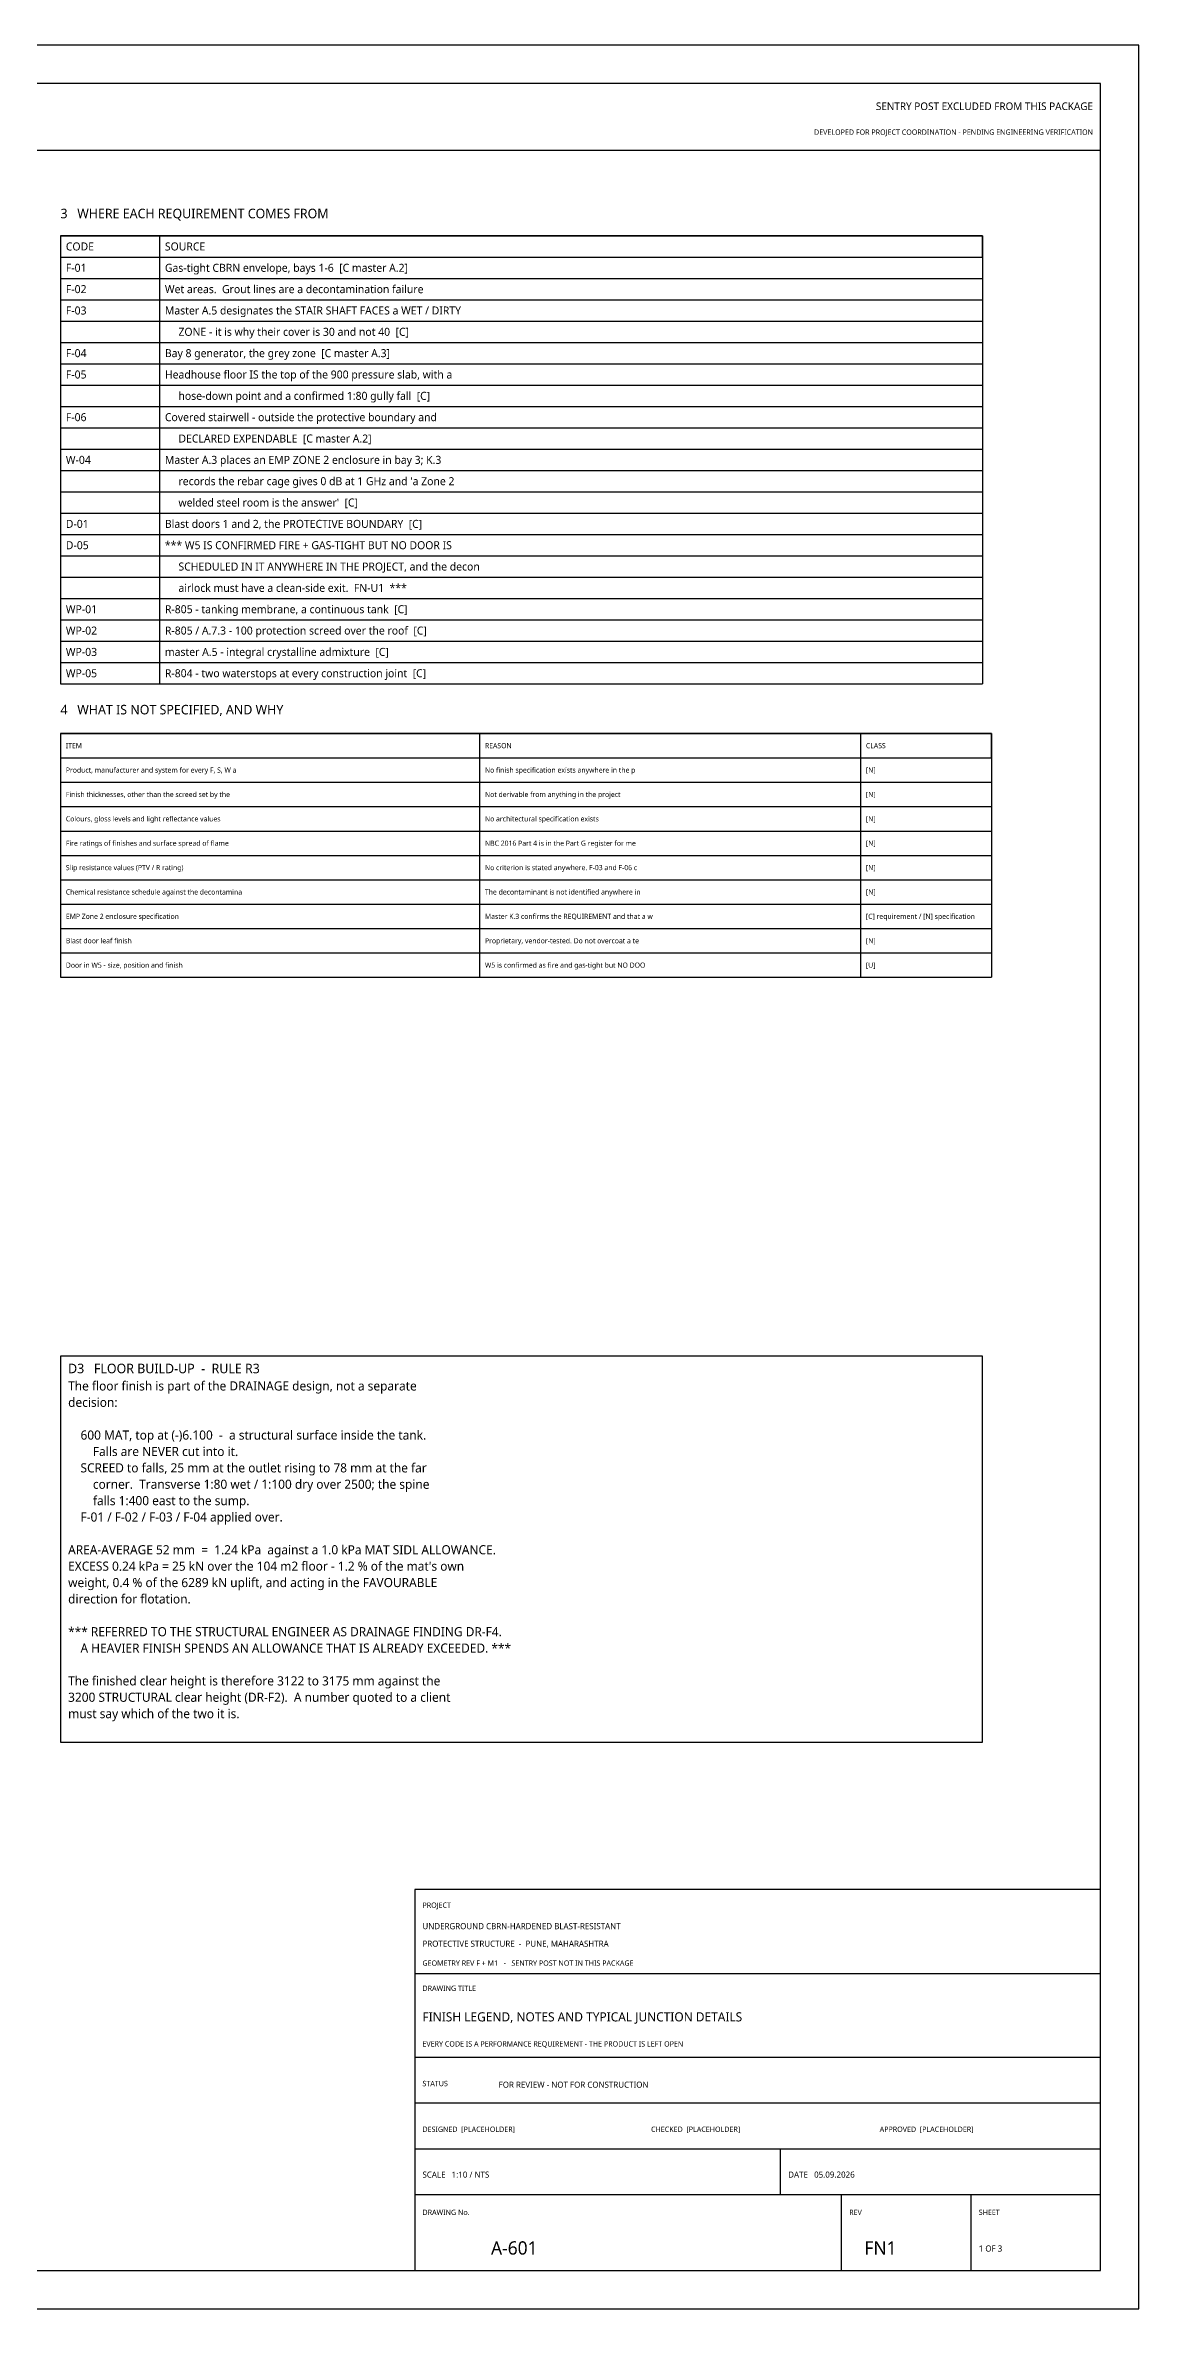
# Model space of a CAD drawing. Header units: millimetres. Extents: x 0 to 841, y 0 to 594.
# Drawn here: x 554 to 841, y 0 to 594 of the extents above; entities that cross this region are included whole.
import ezdxf
from ezdxf.enums import TextEntityAlignment as Align

# ---------------------------------------------------------------- set-up
doc = ezdxf.new("R2010")
doc.units = ezdxf.units.MM
for name, color, linetype in [('M-FLAG', 1, 'Continuous'), ('M-TABLE', 7, 'Continuous'), ('M-TITLE', 7, 'Continuous'), ('S-NOTE', 7, 'Continuous'), ('S-TITLE', 7, 'Continuous')]:
    doc.layers.add(name, color=color, linetype=linetype)
doc.styles.add('OpenSans', font='OpenSans-Regular.ttf')

msp = doc.modelspace()

# ---------------------------------------------------------------- linework, layer by layer
at = {"layer": 'M-TABLE'}
for p, q in [((558, 544), (800, 544)), ((558, 544), (558, 426.4)), ((584, 544), (584, 426.4)), ((800, 544), (800, 426.4)), ((558, 532.8), (800, 532.8)), ((558, 527.2), (800, 527.2)), ((558, 521.6), (800, 521.6)), ((558, 516), (800, 516)), ((558, 510.4), (800, 510.4)), ((558, 504.8), (800, 504.8)), ((558, 499.2), (800, 499.2)), ((558, 493.6), (800, 493.6)), ((558, 488), (800, 488)), ((558, 482.4), (800, 482.4)), ((558, 476.8), (800, 476.8)), ((558, 471.2), (800, 471.2)), ((558, 465.6), (800, 465.6)), ((558, 460), (800, 460)), ((558, 454.4), (800, 454.4)), ((558, 448.8), (800, 448.8)), ((558, 443.2), (800, 443.2)), ((558, 437.6), (800, 437.6)), ((558, 432), (800, 432)), ((558, 426.4), (800, 426.4)), ((558, 413.4), (802.334, 413.4)), ((558, 413.4), (558, 349.4)), ((668, 413.4), (668, 349.4)), ((768, 413.4), (768, 349.4)), ((802.334, 413.4), (802.334, 349.4)), ((558, 400.6), (802.334, 400.6)), ((558, 394.2), (802.334, 394.2)), ((558, 387.8), (802.334, 387.8)), ((558, 381.4), (802.334, 381.4)), ((558, 375), (802.334, 375)), ((558, 368.6), (802.334, 368.6)), ((558, 362.2), (802.334, 362.2)), ((558, 355.8), (802.334, 355.8)), ((558, 349.4), (802.334, 349.4))]:
    msp.add_line(p, q, dxfattribs=at)
for points in [[(558, 538.4), (800, 538.4), (800, 544), (558, 544)], [(558, 407), (802.334, 407), (802.334, 413.4), (558, 413.4)]]:
    msp.add_lwpolyline(points, close=True, dxfattribs=at)
at = {"layer": 'M-TITLE'}
for p, q in [((10, 566.5), (831, 566.5)), ((651, 88), (831, 88)), ((651, 66), (831, 66)), ((651, 54), (831, 54)), ((651, 42), (831, 42)), ((747, 30), (747, 42)), ((651, 30), (831, 30)), ((763, 10), (763, 30)), ((797, 10), (797, 30))]:
    msp.add_line(p, q, dxfattribs=at)
msp.add_lwpolyline([(651, 10), (831, 10), (831, 110), (651, 110)], close=True, dxfattribs=at)
at = {"layer": 'S-TITLE'}
for points in [[(0, 0), (841, 0), (841, 594), (0, 594)], [(10, 10), (831, 10), (831, 584), (10, 584)], [(558, 148.675), (800, 148.675), (800, 250), (558, 250)]]:
    msp.add_lwpolyline(points, close=True, dxfattribs=at)

# ---------------------------------------------------------------- texts
at = {"layer": 'M-FLAG', "style": 'OpenSans'}
for s, height, p in [('SENTRY POST EXCLUDED FROM THIS PACKAGE', 2, (829, 577)), ('DEVELOPED FOR PROJECT COORDINATION - PENDING ENGINEERING VERIFICATION', 1.4, (829, 570.5))]:
    msp.add_text(s, height=height, dxfattribs=at).set_placement(p, align=Align.RIGHT)
msp.add_text('FOR REVIEW - NOT FOR CONSTRUCTION', height=1.6, dxfattribs=at).set_placement((673, 58))
at = {"layer": 'M-TABLE', "style": 'OpenSans'}
for s, height, p in [('CODE', 2.1, (559.4, 540.15)), ('SOURCE', 2.1, (585.4, 540.15)), ('F-01', 2.1, (559.4, 534.55)), ('Gas-tight CBRN envelope, bays 1-6  [C master A.2]', 2.1, (585.4, 534.55)), ('F-02', 2.1, (559.4, 528.95)), ('Wet areas.  Grout lines are a decontamination failure', 2.1, (585.4, 528.95)), ('F-03', 2.1, (559.4, 523.35)), ('Master A.5 designates the STAIR SHAFT FACES a WET / DIRTY', 2.1, (585.4, 523.35)), ('     ZONE - it is why their cover is 30 and not 40  [C]', 2.1, (585.4, 517.75)), ('F-04', 2.1, (559.4, 512.15)), ('Bay 8 generator, the grey zone  [C master A.3]', 2.1, (585.4, 512.15)), ('F-05', 2.1, (559.4, 506.55)), ('Headhouse floor IS the top of the 900 pressure slab, with a', 2.1, (585.4, 506.55)), ('     hose-down point and a confirmed 1:80 gully fall  [C]', 2.1, (585.4, 500.95)), ('F-06', 2.1, (559.4, 495.35)), ('Covered stairwell - outside the protective boundary and', 2.1, (585.4, 495.35)), ('     DECLARED EXPENDABLE  [C master A.2]', 2.1, (585.4, 489.75)), ('W-04', 2.1, (559.4, 484.15)), ('Master A.3 places an EMP ZONE 2 enclosure in bay 3; K.3', 2.1, (585.4, 484.15)), ("     records the rebar cage gives 0 dB at 1 GHz and 'a Zone 2", 2.1, (585.4, 478.55)), ('D-01', 2.1, (559.4, 467.35)), ('Blast doors 1 and 2, the PROTECTIVE BOUNDARY  [C]', 2.1, (585.4, 467.35)), ("     welded steel room is the answer'  [C]", 2.1, (585.4, 472.95)), ('D-05', 2.1, (559.4, 461.75)), ('*** W5 IS CONFIRMED FIRE + GAS-TIGHT BUT NO DOOR IS', 2.1, (585.4, 461.75)), ('     SCHEDULED IN IT ANYWHERE IN THE PROJECT, and the decon', 2.1, (585.4, 456.15)), ('     airlock must have a clean-side exit.  FN-U1  ***', 2.1, (585.4, 450.55)), ('WP-01', 2.1, (559.4, 444.95)), ('R-805 - tanking membrane, a continuous tank  [C]', 2.1, (585.4, 444.95)), ('WP-02', 2.1, (559.4, 439.35)), ('R-805 / A.7.3 - 100 protection screed over the roof  [C]', 2.1, (585.4, 439.35)), ('WP-03', 2.1, (559.4, 433.75)), ('master A.5 - integral crystalline admixture  [C]', 2.1, (585.4, 433.75)), ('WP-05', 2.1, (559.4, 428.15)), ('R-804 - two waterstops at every construction joint  [C]', 2.1, (585.4, 428.15)), ('ITEM', 1.35, (559.4, 409.525)), ('REASON', 1.35, (669.4, 409.525)), ('CLASS', 1.35, (769.4, 409.525)), ('Product, manufacturer and system for every F, S, W a', 1.35, (559.4, 403.125)), ('No finish specification exists anywhere in the p', 1.35, (669.4, 403.125)), ('[N]', 1.35, (769.4, 403.125)), ('Finish thicknesses, other than the screed set by the', 1.35, (559.4, 396.725)), ('Not derivable from anything in the project', 1.35, (669.4, 396.725)), ('[N]', 1.35, (769.4, 396.725)), ('Colours, gloss levels and light reflectance values', 1.35, (559.4, 390.325)), ('No architectural specification exists', 1.35, (669.4, 390.325)), ('[N]', 1.35, (769.4, 390.325)), ('Fire ratings of finishes and surface spread of flame', 1.35, (559.4, 383.925)), ('NBC 2016 Part 4 is in the Part G register for me', 1.35, (669.4, 383.925)), ('[N]', 1.35, (769.4, 383.925)), ('Slip resistance values (PTV / R rating)', 1.35, (559.4, 377.525)), ('No criterion is stated anywhere. F-03 and F-06 c', 1.35, (669.4, 377.525)), ('[N]', 1.35, (769.4, 377.525)), ('Chemical resistance schedule against the decontamina', 1.35, (559.4, 371.125)), ('The decontaminant is not identified anywhere in ', 1.35, (669.4, 371.125)), ('[N]', 1.35, (769.4, 371.125)), ('EMP Zone 2 enclosure specification', 1.35, (559.4, 364.725)), ('Master K.3 confirms the REQUIREMENT and that a w', 1.35, (669.4, 364.725)), ('[C] requirement / [N] specification', 1.35, (769.4, 364.725)), ('Blast door leaf finish', 1.35, (559.4, 358.325)), ('Proprietary, vendor-tested. Do not overcoat a te', 1.35, (669.4, 358.325)), ('[N]', 1.35, (769.4, 358.325)), ('Door in W5 - size, position and finish', 1.35, (559.4, 351.925)), ('W5 is confirmed as fire and gas-tight but NO DOO', 1.35, (669.4, 351.925)), ('[U]', 1.35, (769.4, 351.925))]:
    msp.add_text(s, height=height, dxfattribs=at).set_placement(p)
at = {"layer": 'M-TITLE', "style": 'OpenSans'}
for s, height, p in [('3   WHERE EACH REQUIREMENT COMES FROM', 2.5, (558, 548.6)), ('4   WHAT IS NOT SPECIFIED, AND WHY', 2.5, (558, 418.4)), ('PROJECT', 1.4, (653, 105.2)), ('UNDERGROUND CBRN-HARDENED BLAST-RESISTANT', 1.6, (653, 99.6)), ('PROTECTIVE STRUCTURE  -  PUNE, MAHARASHTRA', 1.6, (653, 95)), ('GEOMETRY REV F + M1   -   SENTRY POST NOT IN THIS PACKAGE', 1.4, (653, 90)), ('DRAWING TITLE', 1.4, (653, 83.4)), ('FINISH LEGEND, NOTES AND TYPICAL JUNCTION DETAILS', 2.4, (653, 75.4)), ('EVERY CODE IS A PERFORMANCE REQUIREMENT - THE PRODUCT IS LEFT OPEN', 1.4, (653, 68.8)), ('STATUS', 1.4, (653, 58.4)), ('DESIGNED  [PLACEHOLDER]', 1.4, (653, 46.4)), ('CHECKED  [PLACEHOLDER]', 1.4, (713, 46.4)), ('APPROVED  [PLACEHOLDER]', 1.4, (773, 46.4)), ('SCALE   1:10 / NTS', 1.6, (653, 34.4)), ('DATE   05.09.2026', 1.6, (749, 34.4)), ('DRAWING No.', 1.4, (653, 24.6)), ('REV', 1.4, (765, 24.6)), ('SHEET', 1.4, (799, 24.6)), ('A-601', 3.5, (671, 14.2)), ('FN1', 3.5, (769, 14.2)), ('1 OF 3', 1.6, (799, 15))]:
    msp.add_text(s, height=height, dxfattribs=at).set_placement(p)
at = {"layer": 'S-NOTE', "style": 'OpenSans'}
for s, p in [('The floor finish is part of the DRAINAGE design, not a separate', (560, 240.975)), ('decision:', (560, 236.675)), ('    600 MAT, top at (-)6.100  -  a structural surface inside the tank.', (560, 228.075)), ('        Falls are NEVER cut into it.', (560, 223.775)), ('    SCREED to falls, 25 mm at the outlet rising to 78 mm at the far', (560, 219.475)), ('        corner.  Transverse 1:80 wet / 1:100 dry over 2500; the spine', (560, 215.175)), ('    F-01 / F-02 / F-03 / F-04 applied over.', (560, 206.575)), ('        falls 1:400 east to the sump.', (560, 210.875)), ('AREA-AVERAGE 52 mm  =  1.24 kPa  against a 1.0 kPa MAT SIDL ALLOWANCE.', (560, 197.975)), ("EXCESS 0.24 kPa = 25 kN over the 104 m2 floor - 1.2 % of the mat's own", (560, 193.675)), ('weight, 0.4 % of the 6289 kN uplift, and acting in the FAVOURABLE', (560, 189.375)), ('direction for flotation.', (560, 185.075)), ('*** REFERRED TO THE STRUCTURAL ENGINEER AS DRAINAGE FINDING DR-F4.', (560, 176.475)), ('    A HEAVIER FINISH SPENDS AN ALLOWANCE THAT IS ALREADY EXCEEDED. ***', (560, 172.175)), ('The finished clear height is therefore 3122 to 3175 mm against the', (560, 163.575)), ('3200 STRUCTURAL clear height (DR-F2).  A number quoted to a client', (560, 159.275)), ('must say which of the two it is.', (560, 154.975))]:
    msp.add_text(s, height=2.4, dxfattribs=at).set_placement(p)
at = {"layer": 'S-TITLE', "style": 'OpenSans'}
msp.add_text('D3   FLOOR BUILD-UP  -  RULE R3', height=2.5, dxfattribs=at).set_placement((560, 245.5))

doc.saveas('drawing.dxf')
